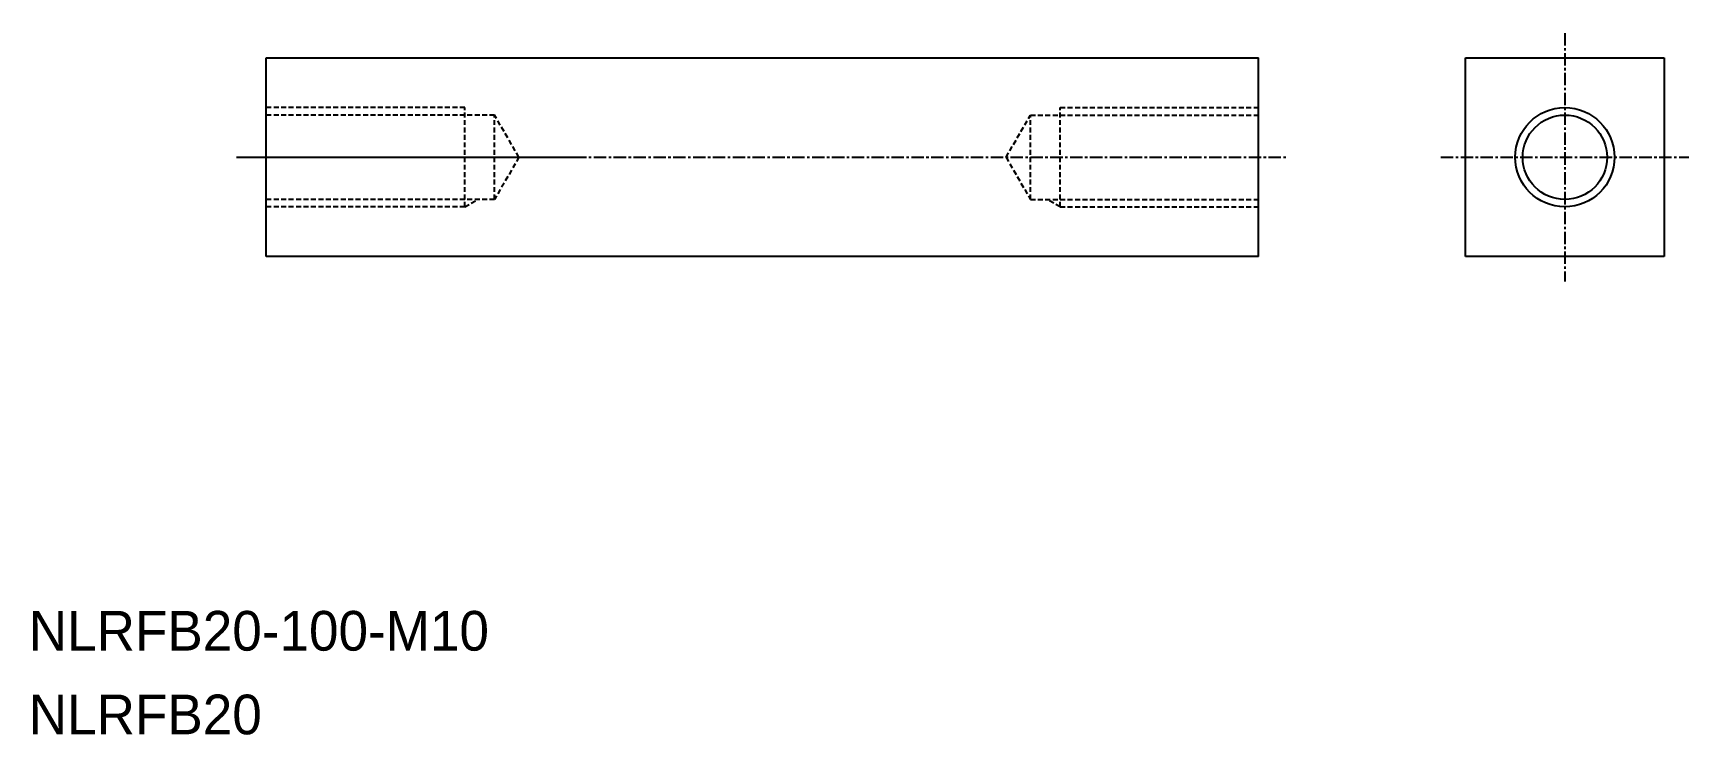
# Model space of a CAD drawing. Extents: x 833 to 1000, y 107 to 177.
import ezdxf

# ---------------------------------------------------------------- set-up
doc = ezdxf.new("R2010")
doc.units = 0
doc.linetypes.add('CENTER', pattern=[2, 1.25, -0.25, 0.25, -0.25])
doc.linetypes.add('DASHED', pattern=[0.75, 0.5, -0.25])
doc.layers.get('0').update_dxf_attribs({"linetype": 'CONTINUOUS'})
doc.layers.add('CENTER', color=1, linetype='CENTER')

msp = doc.modelspace()

# ---------------------------------------------------------------- linework, layer by layer
at = {"color": 7, "linetype": 'CONTINUOUS'}
for p, q in [((856.81, 154.81), (856.81, 174.81)), ((856.81, 174.81), (956.81, 174.81)), ((956.81, 154.81), (956.81, 174.81)), ((977.67, 174.81), (997.67, 174.81)), ((977.67, 154.81), (977.67, 174.81)), ((997.67, 174.81), (997.67, 154.81)), ((956.81, 154.81), (856.81, 154.81)), ((997.67, 154.81), (977.67, 154.81))]:
    msp.add_line(p, q, dxfattribs=at)
at = {"color": 3, "linetype": 'DASHED'}
for p, q in [((876.81, 169.81), (856.81, 169.81)), ((879.81, 169.06), (856.81, 169.06)), ((876.81, 159.81), (876.81, 169.81)), ((879.81, 160.56), (879.81, 169.06)), ((882.27, 164.81), (879.81, 169.06)), ((931.36, 164.81), (933.81, 169.06)), ((933.81, 160.56), (933.81, 169.06)), ((933.81, 169.06), (956.81, 169.06)), ((936.81, 169.81), (956.81, 169.81)), ((936.81, 159.81), (936.81, 169.81)), ((882.27, 164.81), (879.81, 160.56)), ((931.36, 164.81), (933.81, 160.56)), ((879.81, 160.56), (856.81, 160.56)), ((876.81, 159.81), (878.11, 160.56)), ((933.81, 160.56), (956.81, 160.56)), ((936.81, 159.81), (935.51, 160.56)), ((876.81, 159.81), (856.81, 159.81)), ((936.81, 159.81), (956.81, 159.81))]:
    msp.add_line(p, q, dxfattribs=at)
at = {"color": 3, "linetype": 'CONTINUOUS'}
msp.add_circle((987.67, 164.81), 5, dxfattribs=at)
at = {"color": 7, "linetype": 'CONTINUOUS'}
msp.add_circle((987.67, 164.81), 4.25, dxfattribs=at)
at = {"layer": 'CENTER', "color": 1, "linetype": 'CENTER'}
for p, q in [((987.67, 177.31), (987.67, 152.31)), ((853.81, 164.81), (959.81, 164.81)), ((854.86, 164.81), (888.81, 164.81)), ((975.17, 164.81), (1000.17, 164.81))]:
    msp.add_line(p, q, dxfattribs=at)

# ---------------------------------------------------------------- texts
at = {"color": 7, "linetype": 'CONTINUOUS'}
for s, p in [('NLRFB20-100-M10', (832.87, 115.11)), ('NLRFB20', (832.87, 106.68))]:
    msp.add_text(s, height=4, dxfattribs=at).set_placement(p)

doc.saveas('drawing.dxf')
